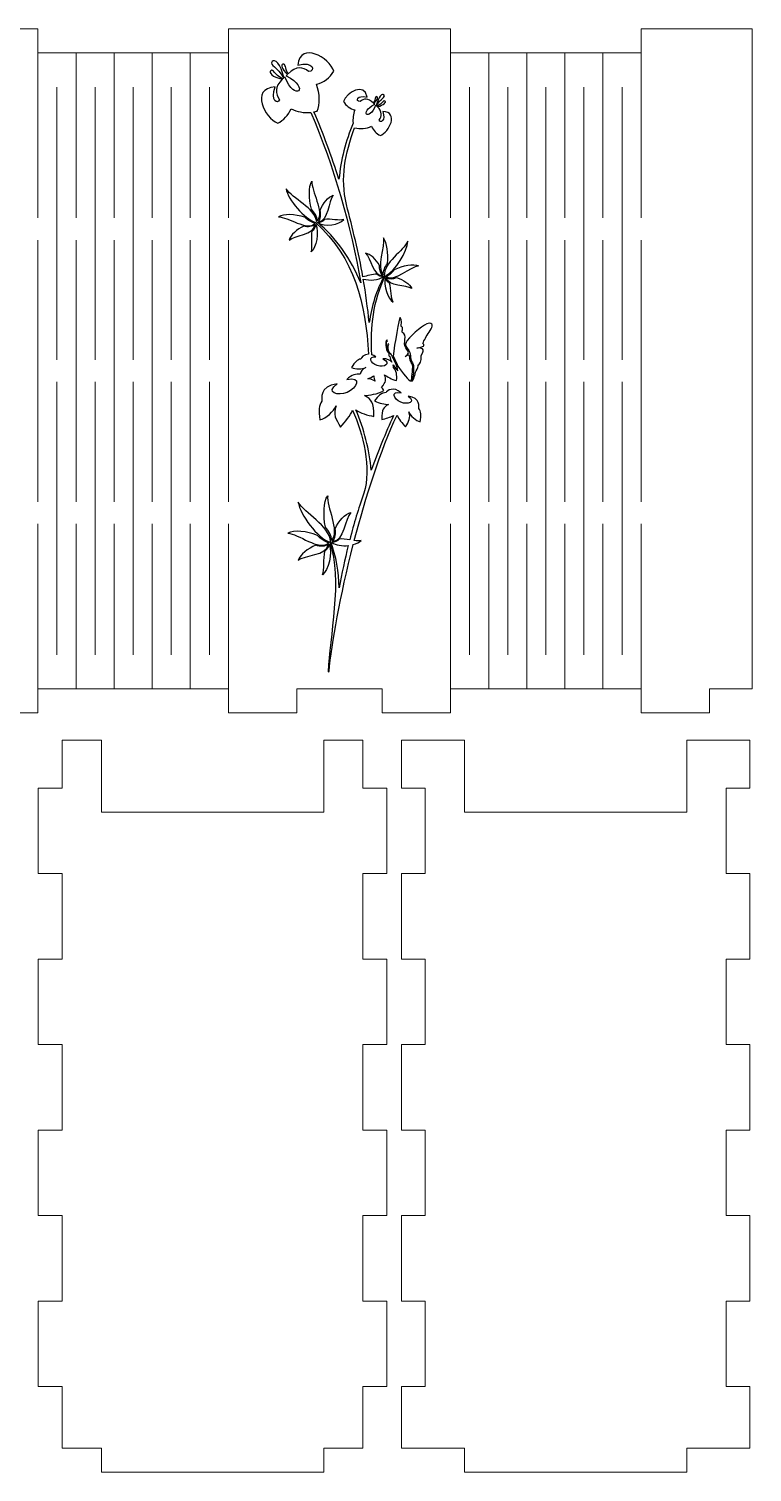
# Model space of a CAD drawing. Header units: centimetres. Extents: x -68 to 56, y -15 to 83.
# Drawn here: x 13.67 to 22.13, y -1.38 to 15.51 of the extents above; entities that cross this region are included whole.
import ezdxf

# ---------------------------------------------------------------- set-up
doc = ezdxf.new("R2010")
doc.units = ezdxf.units.CM
doc.header["$MEASUREMENT"] = 0
doc.layers.add('Layer 1', color=7, linetype='Continuous')

msp = doc.modelspace()

# ---------------------------------------------------------------- linework, layer by layer
at = {"layer": 'Layer 1', "color": 250, "lineweight": 20}
for points, knots in [([(21.63212, 7.50534), (21.63212, 7.50534), (21.63212, 7.78534), (21.63212, 7.78534), (21.63212, 7.78534), (21.63212, 7.78534), (22.13212, 7.78534), (22.13212, 7.78534), (22.13212, 7.78534), (22.13212, 7.78534), (22.13212, 15.50534), (22.13212, 15.50534), (22.13212, 15.50534), (22.13212, 15.50534), (20.83212, 15.50534), (20.83212, 15.50534), (20.83212, 15.50534), (20.83212, 15.50534), (20.83212, 15.22534), (20.83212, 15.22534), (20.83212, 15.22534), (20.08899, 15.22534), (19.34585, 15.22534), (18.60272, 15.22534), (18.60272, 15.22534), (18.60272, 15.22534), (18.60272, 15.50534), (18.60272, 15.50534), (18.60272, 15.50534), (18.60272, 15.50534), (16.00272, 15.50534), (16.00272, 15.50534), (16.00272, 15.50534), (16.00272, 15.50534), (16.00272, 15.22534), (16.00272, 15.22534), (16.00272, 15.22534), (15.25959, 15.22534), (14.51645, 15.22534), (13.77332, 15.22534), (13.77332, 15.22534), (13.77332, 15.22534), (13.77332, 15.50534), (13.77332, 15.50534), (13.77332, 15.50534), (13.77332, 15.50534), (11.17332, 15.50534), (11.17332, 15.50534), (11.17332, 15.50534), (11.17332, 15.50534), (11.17332, 15.22534), (11.17332, 15.22534), (11.17332, 15.22534), (10.43019, 15.22534), (9.68705, 15.22534), (8.94392, 15.22534), (8.94392, 15.22534), (8.94392, 15.22534), (8.94392, 15.50534), (8.94392, 15.50534), (8.94392, 15.50534), (8.94392, 15.50534), (6.34392, 15.50534), (6.34392, 15.50534), (6.34392, 15.50534), (6.34392, 15.50534), (6.34392, 15.22534), (6.34392, 15.22534), (6.34392, 15.22534), (5.60079, 15.22534), (4.85765, 15.22534), (4.11452, 15.22534), (4.11452, 15.22534), (4.11452, 15.22534), (4.11452, 15.50534), (4.11452, 15.50534), (4.11452, 15.50534), (4.11452, 15.50534), (2.81452, 15.50534), (2.81452, 15.50534), (2.81452, 15.50534), (2.81452, 15.50534), (2.81452, 7.78534), (2.81452, 7.78534), (2.81452, 7.78534), (2.81452, 7.78534), (3.31452, 7.78534), (3.31452, 7.78534), (3.31452, 7.78534), (3.31452, 7.78534), (3.31452, 7.50534), (3.31452, 7.50534), (3.31452, 7.50534), (3.31452, 7.50534), (4.11452, 7.50534), (4.11452, 7.50534), (4.11452, 7.50534), (4.11452, 7.50534), (4.11452, 7.78534), (4.11452, 7.78534), (4.11452, 7.78534), (4.85765, 7.78534), (5.60079, 7.78534), (6.34392, 7.78534), (6.34392, 7.78534), (6.34392, 7.78534), (6.34392, 7.50534), (6.34392, 7.50534), (6.34392, 7.50534), (6.34392, 7.50534), (7.14392, 7.50534), (7.14392, 7.50534), (7.14392, 7.50534), (7.14392, 7.50534), (7.14392, 7.78534), (7.14392, 7.78534), (7.14392, 7.78534), (7.14392, 7.78534), (8.14392, 7.78534), (8.14392, 7.78534), (8.14392, 7.78534), (8.14392, 7.78534), (8.14392, 7.50534), (8.14392, 7.50534), (8.14392, 7.50534), (8.14392, 7.50534), (8.94392, 7.50534), (8.94392, 7.50534), (8.94392, 7.50534), (8.94392, 7.50534), (8.94392, 7.78534), (8.94392, 7.78534), (8.94392, 7.78534), (9.68705, 7.78534), (10.43019, 7.78534), (11.17332, 7.78534), (11.17332, 7.78534), (11.17332, 7.78534), (11.17332, 7.50534), (11.17332, 7.50534), (11.17332, 7.50534), (11.17332, 7.50534), (11.97332, 7.50534), (11.97332, 7.50534), (11.97332, 7.50534), (11.97332, 7.50534), (11.97332, 7.78534), (11.97332, 7.78534), (11.97332, 7.78534), (11.97332, 7.78534), (12.97332, 7.78534), (12.97332, 7.78534), (12.97332, 7.78534), (12.97332, 7.78534), (12.97332, 7.50534), (12.97332, 7.50534), (12.97332, 7.50534), (12.97332, 7.50534), (13.77332, 7.50534), (13.77332, 7.50534), (13.77332, 7.50534), (13.77332, 7.50534), (13.77332, 7.78534), (13.77332, 7.78534), (13.77332, 7.78534), (14.51645, 7.78534), (15.25959, 7.78534), (16.00272, 7.78534), (16.00272, 7.78534), (16.00272, 7.78534), (16.00272, 7.50534), (16.00272, 7.50534), (16.00272, 7.50534), (16.00272, 7.50534), (16.80272, 7.50534), (16.80272, 7.50534), (16.80272, 7.50534), (16.80272, 7.50534), (16.80272, 7.78534), (16.80272, 7.78534), (16.80272, 7.78534), (16.80272, 7.78534), (17.80272, 7.78534), (17.80272, 7.78534), (17.80272, 7.78534), (17.80272, 7.78534), (17.80272, 7.50534), (17.80272, 7.50534), (17.80272, 7.50534), (17.80272, 7.50534), (18.60272, 7.50534), (18.60272, 7.50534), (18.60272, 7.50534), (18.60272, 7.50534), (18.60272, 7.78534), (18.60272, 7.78534), (18.60272, 7.78534), (19.34585, 7.78534), (20.08899, 7.78534), (20.83212, 7.78534), (20.83212, 7.78534), (20.83212, 7.78534), (20.83212, 7.50534), (20.83212, 7.50534), (20.83212, 7.50534), (20.83212, 7.50534), (21.63212, 7.50534), (21.63212, 7.50534)], [0, 0, 0, 0, 0.01886792, 0.01886792, 0.01886792, 0.01886792, 0.03773585, 0.03773585, 0.03773585, 0.03773585, 0.05660377, 0.05660377, 0.05660377, 0.05660377, 0.0754717, 0.0754717, 0.0754717, 0.0754717, 0.09433962, 0.09433962, 0.09433962, 0.09433962, 0.11320755, 0.11320755, 0.11320755, 0.11320755, 0.13207547, 0.13207547, 0.13207547, 0.13207547, 0.1509434, 0.1509434, 0.1509434, 0.1509434, 0.16981132, 0.16981132, 0.16981132, 0.16981132, 0.18867925, 0.18867925, 0.18867925, 0.18867925, 0.20754717, 0.20754717, 0.20754717, 0.20754717, 0.22641509, 0.22641509, 0.22641509, 0.22641509, 0.24528302, 0.24528302, 0.24528302, 0.24528302, 0.26415094, 0.26415094, 0.26415094, 0.26415094, 0.28301887, 0.28301887, 0.28301887, 0.28301887, 0.30188679, 0.30188679, 0.30188679, 0.30188679, 0.32075472, 0.32075472, 0.32075472, 0.32075472, 0.33962264, 0.33962264, 0.33962264, 0.33962264, 0.35849057, 0.35849057, 0.35849057, 0.35849057, 0.37735849, 0.37735849, 0.37735849, 0.37735849, 0.39622642, 0.39622642, 0.39622642, 0.39622642, 0.41509434, 0.41509434, 0.41509434, 0.41509434, 0.43396226, 0.43396226, 0.43396226, 0.43396226, 0.45283019, 0.45283019, 0.45283019, 0.45283019, 0.47169811, 0.47169811, 0.47169811, 0.47169811, 0.49056604, 0.49056604, 0.49056604, 0.49056604, 0.50943396, 0.50943396, 0.50943396, 0.50943396, 0.52830189, 0.52830189, 0.52830189, 0.52830189, 0.54716981, 0.54716981, 0.54716981, 0.54716981, 0.56603774, 0.56603774, 0.56603774, 0.56603774, 0.58490566, 0.58490566, 0.58490566, 0.58490566, 0.60377358, 0.60377358, 0.60377358, 0.60377358, 0.62264151, 0.62264151, 0.62264151, 0.62264151, 0.64150943, 0.64150943, 0.64150943, 0.64150943, 0.66037736, 0.66037736, 0.66037736, 0.66037736, 0.67924528, 0.67924528, 0.67924528, 0.67924528, 0.69811321, 0.69811321, 0.69811321, 0.69811321, 0.71698113, 0.71698113, 0.71698113, 0.71698113, 0.73584906, 0.73584906, 0.73584906, 0.73584906, 0.75471698, 0.75471698, 0.75471698, 0.75471698, 0.77358491, 0.77358491, 0.77358491, 0.77358491, 0.79245283, 0.79245283, 0.79245283, 0.79245283, 0.81132075, 0.81132075, 0.81132075, 0.81132075, 0.83018868, 0.83018868, 0.83018868, 0.83018868, 0.8490566, 0.8490566, 0.8490566, 0.8490566, 0.86792453, 0.86792453, 0.86792453, 0.86792453, 0.88679245, 0.88679245, 0.88679245, 0.88679245, 0.90566038, 0.90566038, 0.90566038, 0.90566038, 0.9245283, 0.9245283, 0.9245283, 0.9245283, 0.94339623, 0.94339623, 0.94339623, 0.94339623, 0.96226415, 0.96226415, 0.96226415, 0.96226415, 1, 1, 1, 1]), ([(14.51753, -1.37547), (14.51753, -1.37547), (17.11753, -1.37547), (17.11753, -1.37547), (17.11753, -1.37547), (17.11753, -1.37547), (17.11753, -1.09547), (17.11753, -1.09547), (17.11753, -1.09547), (17.11753, -1.09547), (17.57729, -1.09547), (17.57729, -1.09547), (17.57729, -1.09547), (17.57729, -1.09547), (17.57729, -0.37547), (17.57729, -0.37547), (17.57729, -0.37547), (17.57729, -0.37547), (17.85729, -0.37547), (17.85729, -0.37547), (17.85729, -0.37547), (17.85729, -0.37547), (17.85729, 0.62453), (17.85729, 0.62453), (17.85729, 0.62453), (17.85729, 0.62453), (17.57729, 0.62453), (17.57729, 0.62453), (17.57729, 0.62453), (17.57729, 0.62453), (17.57729, 1.62453), (17.57729, 1.62453), (17.57729, 1.62453), (17.57729, 1.62453), (17.85729, 1.62453), (17.85729, 1.62453), (17.85729, 1.62453), (17.85729, 1.62453), (17.85729, 2.62453), (17.85729, 2.62453), (17.85729, 2.62453), (17.85729, 2.62453), (17.57729, 2.62453), (17.57729, 2.62453), (17.57729, 2.62453), (17.57729, 2.62453), (17.57729, 3.62453), (17.57729, 3.62453), (17.57729, 3.62453), (17.57729, 3.62453), (17.85729, 3.62453), (17.85729, 3.62453), (17.85729, 3.62453), (17.85729, 3.62453), (17.85729, 4.62453), (17.85729, 4.62453), (17.85729, 4.62453), (17.85729, 4.62453), (17.57729, 4.62453), (17.57729, 4.62453), (17.57729, 4.62453), (17.57729, 4.62453), (17.57729, 5.62453), (17.57729, 5.62453), (17.57729, 5.62453), (17.57729, 5.62453), (17.85729, 5.62453), (17.85729, 5.62453), (17.85729, 5.62453), (17.85729, 5.62453), (17.85729, 6.62453), (17.85729, 6.62453), (17.85729, 6.62453), (17.85729, 6.62453), (17.57729, 6.62453), (17.57729, 6.62453), (17.57729, 6.62453), (17.57729, 6.62453), (17.57729, 7.18453), (17.57729, 7.18453), (17.57729, 7.18453), (17.57729, 7.18453), (17.11753, 7.18453), (17.11753, 7.18453), (17.11753, 7.18453), (17.11753, 7.18453), (17.11753, 6.34453), (17.11753, 6.34453), (17.11753, 6.34453), (17.11753, 6.34453), (15.81753, 6.34453), (15.81753, 6.34453), (15.81753, 6.34453), (15.81753, 6.34453), (14.51753, 6.34453), (14.51753, 6.34453), (14.51753, 6.34453), (14.51753, 6.34453), (14.51753, 7.18453), (14.51753, 7.18453), (14.51753, 7.18453), (14.51753, 7.18453), (14.05777, 7.18453), (14.05777, 7.18453), (14.05777, 7.18453), (14.05777, 7.18453), (14.05777, 6.62453), (14.05777, 6.62453), (14.05777, 6.62453), (14.05777, 6.62453), (13.77777, 6.62453), (13.77777, 6.62453), (13.77777, 6.62453), (13.77777, 6.62453), (13.77777, 5.62453), (13.77777, 5.62453), (13.77777, 5.62453), (13.77777, 5.62453), (14.05777, 5.62453), (14.05777, 5.62453), (14.05777, 5.62453), (14.05777, 5.62453), (14.05777, 4.62453), (14.05777, 4.62453), (14.05777, 4.62453), (14.05777, 4.62453), (13.77777, 4.62453), (13.77777, 4.62453), (13.77777, 4.62453), (13.77777, 4.62453), (13.77777, 3.62453), (13.77777, 3.62453), (13.77777, 3.62453), (13.77777, 3.62453), (14.05777, 3.62453), (14.05777, 3.62453), (14.05777, 3.62453), (14.05777, 3.62453), (14.05777, 2.62453), (14.05777, 2.62453), (14.05777, 2.62453), (14.05777, 2.62453), (13.77777, 2.62453), (13.77777, 2.62453), (13.77777, 2.62453), (13.77777, 2.62453), (13.77777, 1.62453), (13.77777, 1.62453), (13.77777, 1.62453), (13.77777, 1.62453), (14.05777, 1.62453), (14.05777, 1.62453), (14.05777, 1.62453), (14.05777, 1.62453), (14.05777, 0.62453), (14.05777, 0.62453), (14.05777, 0.62453), (14.05777, 0.62453), (13.77777, 0.62453), (13.77777, 0.62453), (13.77777, 0.62453), (13.77777, 0.62453), (13.77777, -0.37547), (13.77777, -0.37547), (13.77777, -0.37547), (13.77777, -0.37547), (14.05777, -0.37547), (14.05777, -0.37547), (14.05777, -0.37547), (14.05777, -0.37547), (14.05777, -1.09547), (14.05777, -1.09547), (14.05777, -1.09547), (14.05777, -1.09547), (14.51753, -1.09547), (14.51753, -1.09547), (14.51753, -1.09547), (14.51753, -1.09547), (14.51753, -1.37547), (14.51753, -1.37547)], [0, 0, 0, 0, 0.02173913, 0.02173913, 0.02173913, 0.02173913, 0.04347826, 0.04347826, 0.04347826, 0.04347826, 0.06521739, 0.06521739, 0.06521739, 0.06521739, 0.08695652, 0.08695652, 0.08695652, 0.08695652, 0.10869565, 0.10869565, 0.10869565, 0.10869565, 0.13043478, 0.13043478, 0.13043478, 0.13043478, 0.15217391, 0.15217391, 0.15217391, 0.15217391, 0.17391304, 0.17391304, 0.17391304, 0.17391304, 0.19565217, 0.19565217, 0.19565217, 0.19565217, 0.2173913, 0.2173913, 0.2173913, 0.2173913, 0.23913043, 0.23913043, 0.23913043, 0.23913043, 0.26086957, 0.26086957, 0.26086957, 0.26086957, 0.2826087, 0.2826087, 0.2826087, 0.2826087, 0.30434783, 0.30434783, 0.30434783, 0.30434783, 0.32608696, 0.32608696, 0.32608696, 0.32608696, 0.34782609, 0.34782609, 0.34782609, 0.34782609, 0.36956522, 0.36956522, 0.36956522, 0.36956522, 0.39130435, 0.39130435, 0.39130435, 0.39130435, 0.41304348, 0.41304348, 0.41304348, 0.41304348, 0.43478261, 0.43478261, 0.43478261, 0.43478261, 0.45652174, 0.45652174, 0.45652174, 0.45652174, 0.47826087, 0.47826087, 0.47826087, 0.47826087, 0.5, 0.5, 0.5, 0.5, 0.52173913, 0.52173913, 0.52173913, 0.52173913, 0.54347826, 0.54347826, 0.54347826, 0.54347826, 0.56521739, 0.56521739, 0.56521739, 0.56521739, 0.58695652, 0.58695652, 0.58695652, 0.58695652, 0.60869565, 0.60869565, 0.60869565, 0.60869565, 0.63043478, 0.63043478, 0.63043478, 0.63043478, 0.65217391, 0.65217391, 0.65217391, 0.65217391, 0.67391304, 0.67391304, 0.67391304, 0.67391304, 0.69565217, 0.69565217, 0.69565217, 0.69565217, 0.7173913, 0.7173913, 0.7173913, 0.7173913, 0.73913043, 0.73913043, 0.73913043, 0.73913043, 0.76086957, 0.76086957, 0.76086957, 0.76086957, 0.7826087, 0.7826087, 0.7826087, 0.7826087, 0.80434783, 0.80434783, 0.80434783, 0.80434783, 0.82608696, 0.82608696, 0.82608696, 0.82608696, 0.84782609, 0.84782609, 0.84782609, 0.84782609, 0.86956522, 0.86956522, 0.86956522, 0.86956522, 0.89130435, 0.89130435, 0.89130435, 0.89130435, 0.91304348, 0.91304348, 0.91304348, 0.91304348, 0.93478261, 0.93478261, 0.93478261, 0.93478261, 0.95652174, 0.95652174, 0.95652174, 0.95652174, 1, 1, 1, 1]), ([(21.36684, -1.37547), (21.36684, -1.37547), (21.36684, -1.09547), (21.36684, -1.09547), (21.36684, -1.09547), (21.36684, -1.09547), (22.1066, -1.09547), (22.1066, -1.09547), (22.1066, -1.09547), (22.1066, -1.09547), (22.1066, -0.37547), (22.1066, -0.37547), (22.1066, -0.37547), (22.1066, -0.37547), (21.8266, -0.37547), (21.8266, -0.37547), (21.8266, -0.37547), (21.8266, -0.37547), (21.8266, 0.62453), (21.8266, 0.62453), (21.8266, 0.62453), (21.8266, 0.62453), (22.1066, 0.62453), (22.1066, 0.62453), (22.1066, 0.62453), (22.1066, 0.62453), (22.1066, 1.62453), (22.1066, 1.62453), (22.1066, 1.62453), (22.1066, 1.62453), (21.8266, 1.62453), (21.8266, 1.62453), (21.8266, 1.62453), (21.8266, 1.62453), (21.8266, 2.62453), (21.8266, 2.62453), (21.8266, 2.62453), (21.8266, 2.62453), (22.1066, 2.62453), (22.1066, 2.62453), (22.1066, 2.62453), (22.1066, 2.62453), (22.1066, 3.62453), (22.1066, 3.62453), (22.1066, 3.62453), (22.1066, 3.62453), (21.8266, 3.62453), (21.8266, 3.62453), (21.8266, 3.62453), (21.8266, 3.62453), (21.8266, 4.62453), (21.8266, 4.62453), (21.8266, 4.62453), (21.8266, 4.62453), (22.1066, 4.62453), (22.1066, 4.62453), (22.1066, 4.62453), (22.1066, 4.62453), (22.1066, 5.62453), (22.1066, 5.62453), (22.1066, 5.62453), (22.1066, 5.62453), (21.8266, 5.62453), (21.8266, 5.62453), (21.8266, 5.62453), (21.8266, 5.62453), (21.8266, 6.62453), (21.8266, 6.62453), (21.8266, 6.62453), (21.8266, 6.62453), (22.1066, 6.62453), (22.1066, 6.62453), (22.1066, 6.62453), (22.1066, 6.62453), (22.1066, 7.18453), (22.1066, 7.18453), (22.1066, 7.18453), (22.1066, 7.18453), (21.36684, 7.18453), (21.36684, 7.18453), (21.36684, 7.18453), (21.36684, 7.18453), (21.36684, 6.34453), (21.36684, 6.34453), (21.36684, 6.34453), (21.36684, 6.34453), (18.76684, 6.34453), (18.76684, 6.34453), (18.76684, 6.34453), (18.76684, 6.34453), (18.76684, 7.18453), (18.76684, 7.18453), (18.76684, 7.18453), (18.76684, 7.18453), (18.02708, 7.18453), (18.02708, 7.18453), (18.02708, 7.18453), (18.02708, 7.18453), (18.02708, 6.62453), (18.02708, 6.62453), (18.02708, 6.62453), (18.02708, 6.62453), (18.30708, 6.62453), (18.30708, 6.62453), (18.30708, 6.62453), (18.30708, 6.62453), (18.30708, 5.62453), (18.30708, 5.62453), (18.30708, 5.62453), (18.30708, 5.62453), (18.02708, 5.62453), (18.02708, 5.62453), (18.02708, 5.62453), (18.02708, 5.62453), (18.02708, 4.62453), (18.02708, 4.62453), (18.02708, 4.62453), (18.02708, 4.62453), (18.30708, 4.62453), (18.30708, 4.62453), (18.30708, 4.62453), (18.30708, 4.62453), (18.30708, 3.62453), (18.30708, 3.62453), (18.30708, 3.62453), (18.30708, 3.62453), (18.02708, 3.62453), (18.02708, 3.62453), (18.02708, 3.62453), (18.02708, 3.62453), (18.02708, 2.62453), (18.02708, 2.62453), (18.02708, 2.62453), (18.02708, 2.62453), (18.30708, 2.62453), (18.30708, 2.62453), (18.30708, 2.62453), (18.30708, 2.62453), (18.30708, 1.62453), (18.30708, 1.62453), (18.30708, 1.62453), (18.30708, 1.62453), (18.02708, 1.62453), (18.02708, 1.62453), (18.02708, 1.62453), (18.02708, 1.62453), (18.02708, 0.62453), (18.02708, 0.62453), (18.02708, 0.62453), (18.02708, 0.62453), (18.30708, 0.62453), (18.30708, 0.62453), (18.30708, 0.62453), (18.30708, 0.62453), (18.30708, -0.37547), (18.30708, -0.37547), (18.30708, -0.37547), (18.30708, -0.37547), (18.02708, -0.37547), (18.02708, -0.37547), (18.02708, -0.37547), (18.02708, -0.37547), (18.02708, -1.09547), (18.02708, -1.09547), (18.02708, -1.09547), (18.02708, -1.09547), (18.76684, -1.09547), (18.76684, -1.09547), (18.76684, -1.09547), (18.76684, -1.09547), (18.76684, -1.37547), (18.76684, -1.37547), (18.76684, -1.37547), (18.76684, -1.37547), (21.36684, -1.37547), (21.36684, -1.37547)], [0, 0, 0, 0, 0.02222222, 0.02222222, 0.02222222, 0.02222222, 0.04444444, 0.04444444, 0.04444444, 0.04444444, 0.06666667, 0.06666667, 0.06666667, 0.06666667, 0.08888889, 0.08888889, 0.08888889, 0.08888889, 0.11111111, 0.11111111, 0.11111111, 0.11111111, 0.13333333, 0.13333333, 0.13333333, 0.13333333, 0.15555556, 0.15555556, 0.15555556, 0.15555556, 0.17777778, 0.17777778, 0.17777778, 0.17777778, 0.2, 0.2, 0.2, 0.2, 0.22222222, 0.22222222, 0.22222222, 0.22222222, 0.24444444, 0.24444444, 0.24444444, 0.24444444, 0.26666667, 0.26666667, 0.26666667, 0.26666667, 0.28888889, 0.28888889, 0.28888889, 0.28888889, 0.31111111, 0.31111111, 0.31111111, 0.31111111, 0.33333333, 0.33333333, 0.33333333, 0.33333333, 0.35555556, 0.35555556, 0.35555556, 0.35555556, 0.37777778, 0.37777778, 0.37777778, 0.37777778, 0.4, 0.4, 0.4, 0.4, 0.42222222, 0.42222222, 0.42222222, 0.42222222, 0.44444444, 0.44444444, 0.44444444, 0.44444444, 0.46666667, 0.46666667, 0.46666667, 0.46666667, 0.48888889, 0.48888889, 0.48888889, 0.48888889, 0.51111111, 0.51111111, 0.51111111, 0.51111111, 0.53333333, 0.53333333, 0.53333333, 0.53333333, 0.55555556, 0.55555556, 0.55555556, 0.55555556, 0.57777778, 0.57777778, 0.57777778, 0.57777778, 0.6, 0.6, 0.6, 0.6, 0.62222222, 0.62222222, 0.62222222, 0.62222222, 0.64444444, 0.64444444, 0.64444444, 0.64444444, 0.66666667, 0.66666667, 0.66666667, 0.66666667, 0.68888889, 0.68888889, 0.68888889, 0.68888889, 0.71111111, 0.71111111, 0.71111111, 0.71111111, 0.73333333, 0.73333333, 0.73333333, 0.73333333, 0.75555556, 0.75555556, 0.75555556, 0.75555556, 0.77777778, 0.77777778, 0.77777778, 0.77777778, 0.8, 0.8, 0.8, 0.8, 0.82222222, 0.82222222, 0.82222222, 0.82222222, 0.84444444, 0.84444444, 0.84444444, 0.84444444, 0.86666667, 0.86666667, 0.86666667, 0.86666667, 0.88888889, 0.88888889, 0.88888889, 0.88888889, 0.91111111, 0.91111111, 0.91111111, 0.91111111, 0.93333333, 0.93333333, 0.93333333, 0.93333333, 0.95555556, 0.95555556, 0.95555556, 0.95555556, 1, 1, 1, 1])]:
    msp.add_open_spline(points, degree=3, knots=knots, dxfattribs=at)
at = {"layer": 'Layer 1', "color": 155}
for points, knots in [([(17.31397, 10.84865), (17.25966, 10.9386), (17.22424, 10.99651), (17.26173, 11.09462), (17.26173, 11.09462), (17.23495, 11.03311), (17.14529, 10.94863), (17.07417, 10.93136), (17.07417, 10.93136), (17.05383, 11.03834), (17.06372, 11.10716), (17.09773, 11.14957), (17.09773, 11.14957), (17.09536, 11.17176), (17.06327, 11.3287), (17.27397, 11.35299), (17.27397, 11.35299), (17.13436, 11.25082), (17.28657, 11.20886), (17.39135, 11.2527), (17.39135, 11.2527), (17.51224, 11.30336), (17.56686, 11.44526), (17.38896, 11.40495), (17.38896, 11.40495), (17.44498, 11.46041), (17.4994, 11.47194), (17.54275, 11.46572), (17.54275, 11.46572), (17.5532, 11.49885), (17.5705, 11.52421), (17.60926, 11.54497), (17.60926, 11.54497), (17.56904, 11.52573), (17.48724, 11.52232), (17.444, 11.5446), (17.444, 11.5446), (17.48035, 11.60719), (17.51526, 11.63745), (17.5508, 11.64395), (17.5508, 11.64395), (17.55685, 11.65264), (17.58517, 11.70241), (17.64325, 11.70124), (17.64325, 11.70124), (17.60789, 12.29301), (17.485, 12.82225), (17.02032, 13.24109), (17.02032, 13.24109), (16.89109, 13.28258), (16.70195, 13.50637), (16.67728, 13.63412), (16.67728, 13.63412), (16.74757, 13.52471), (17.01986, 13.4103), (17.03647, 13.24735), (17.03647, 13.24735), (17.27237, 13.05837), (17.43765, 12.80956), (17.55092, 12.53636), (17.55092, 12.53636), (17.442, 13.19612), (17.23669, 13.89628), (16.96626, 14.52828), (16.96626, 14.52828), (16.88762, 14.52041), (16.80528, 14.5364), (16.73587, 14.56828), (16.73587, 14.56828), (16.70532, 14.49888), (16.64967, 14.43413), (16.57961, 14.40165), (16.57961, 14.40165), (16.42617, 14.46239), (16.25289, 14.80436), (16.54903, 14.82834), (16.54903, 14.82834), (16.48918, 14.6652), (16.58159, 14.61571), (16.59955, 14.67567), (16.59955, 14.67567), (16.55026, 14.74677), (16.54393, 14.83047), (16.63095, 14.91529), (16.63095, 14.91529), (16.51697, 14.94343), (16.46966, 14.99344), (16.49714, 15.01484), (16.49714, 15.01484), (16.53077, 15.04103), (16.54079, 14.97247), (16.63594, 14.92006), (16.63594, 14.92006), (16.63993, 14.92381), (16.6441, 14.92755), (16.64846, 14.93129), (16.64846, 14.93129), (16.57681, 15.06623), (16.47992, 15.07775), (16.51495, 15.12392), (16.51495, 15.12392), (16.54365, 15.16175), (16.61387, 15.09504), (16.65239, 14.93463), (16.65239, 14.93463), (16.65604, 14.93768), (16.65981, 14.94075), (16.66373, 14.9438), (16.66373, 14.9438), (16.77662, 14.64203), (16.97292, 14.81011), (16.67884, 14.95772), (16.67884, 14.95772), (16.68342, 14.96273), (16.68796, 14.96749), (16.69246, 14.97204), (16.69246, 14.97204), (16.62565, 15.03562), (16.61253, 15.08798), (16.64114, 15.09323), (16.64114, 15.09323), (16.67549, 15.09953), (16.66091, 15.05056), (16.70041, 14.97988), (16.70041, 14.97988), (16.79766, 15.07346), (16.87637, 15.06109), (16.94018, 15.00596), (16.94018, 15.00596), (17.02868, 15.00729), (16.99634, 15.13305), (16.81345, 15.0799), (16.81345, 15.0799), (16.84987, 15.36726), (17.18529, 15.16652), (17.23533, 15.00926), (17.23533, 15.00926), (17.19386, 14.93387), (17.11363, 14.87904), (17.0338, 14.85699), (17.0338, 14.85699), (17.07245, 14.74937), (17.07905, 14.62111), (17.04292, 14.54435), (17.04292, 14.54435), (17.03004, 14.54008), (17.01689, 14.53662), (17.00354, 14.5339), (17.00354, 14.5339), (17.11279, 14.27786), (17.21084, 14.01448), (17.29632, 13.74627), (17.29632, 13.74627), (17.31778, 13.96996), (17.37603, 14.19477), (17.46153, 14.40295), (17.46153, 14.40295), (17.45599, 14.44983), (17.46346, 14.50665), (17.48143, 14.55669), (17.48143, 14.55669), (17.42883, 14.57121), (17.37597, 14.60733), (17.34865, 14.65701), (17.34865, 14.65701), (17.38162, 14.76063), (17.60003, 14.88796), (17.62565, 14.70479), (17.62565, 14.70479), (17.50514, 14.73981), (17.4848, 14.65571), (17.54311, 14.65484), (17.54311, 14.65484), (17.58515, 14.69116), (17.63702, 14.69931), (17.70109, 14.63765), (17.70109, 14.63765), (17.72712, 14.68422), (17.71751, 14.71648), (17.74014, 14.71234), (17.74014, 14.71234), (17.75899, 14.70888), (17.75035, 14.67438), (17.70633, 14.63249), (17.70633, 14.63249), (17.70929, 14.62949), (17.71228, 14.62635), (17.7153, 14.62305), (17.7153, 14.62305), (17.52155, 14.52579), (17.65088, 14.41506), (17.72526, 14.61388), (17.72526, 14.61388), (17.72784, 14.61187), (17.73033, 14.60985), (17.73273, 14.60784), (17.73273, 14.60784), (17.7581, 14.71353), (17.80438, 14.75748), (17.82328, 14.73255), (17.82328, 14.73255), (17.84636, 14.70213), (17.78252, 14.69455), (17.73532, 14.60564), (17.73532, 14.60564), (17.73819, 14.60317), (17.74094, 14.60071), (17.74357, 14.59824), (17.74357, 14.59824), (17.80626, 14.63277), (17.81286, 14.67794), (17.83502, 14.66069), (17.83502, 14.66069), (17.85312, 14.64659), (17.82195, 14.61364), (17.74686, 14.5951), (17.74686, 14.5951), (17.80419, 14.53921), (17.80002, 14.48406), (17.76754, 14.43722), (17.76754, 14.43722), (17.77938, 14.39772), (17.84755, 14.43032), (17.80811, 14.53781), (17.80811, 14.53781), (18.00432, 14.53357), (17.88178, 14.2967), (17.78068, 14.25667), (17.78068, 14.25667), (17.73453, 14.27808), (17.69785, 14.32074), (17.67773, 14.36646), (17.67773, 14.36646), (17.61801, 14.33903), (17.54377, 14.32947), (17.47938, 14.34943), (17.47938, 14.34943), (17.37062, 14.03921), (17.30667, 13.76528), (17.38512, 13.44976), (17.38512, 13.44976), (17.4548, 13.16948), (17.52739, 12.8895), (17.57647, 12.60594), (17.57647, 12.60594), (17.62495, 12.61367), (17.6887, 12.6371), (17.74095, 12.6368), (17.74095, 12.6368), (17.75611, 12.61814), (17.79468, 12.60512), (17.81285, 12.61013), (17.81285, 12.61013), (17.7624, 12.56497), (17.65201, 12.55669), (17.58109, 12.57916), (17.58109, 12.57916), (17.60965, 12.41086), (17.6329, 12.24173), (17.65051, 12.07192), (17.65051, 12.07192), (17.67676, 12.26158), (17.73258, 12.44577), (17.82649, 12.61678), (17.82649, 12.61678), (17.81749, 12.76919), (18.05303, 12.91246), (18.10327, 13.02257), (18.10327, 13.02257), (18.09751, 12.9024), (17.95395, 12.67277), (17.84107, 12.61751), (17.84107, 12.61751), (17.69255, 12.31809), (17.6642, 12.02092), (17.68014, 11.69424), (17.68014, 11.69424), (17.69468, 11.68921), (17.71056, 11.68123), (17.72786, 11.66941), (17.72786, 11.66941), (17.6361, 11.67697), (17.65865, 11.59574), (17.74317, 11.56795), (17.74317, 11.56795), (17.82594, 11.54078), (17.91513, 11.58828), (17.80823, 11.64547), (17.80823, 11.64547), (17.86325, 11.64912), (17.89619, 11.6291), (17.91482, 11.60555), (17.91482, 11.60555), (17.90448, 11.62709), (17.89627, 11.65022), (17.89234, 11.67357), (17.89234, 11.67357), (17.87631, 11.6763), (17.87647, 11.69466), (17.88372, 11.70373), (17.88372, 11.70373), (17.84777, 11.73653), (17.83372, 11.81958), (17.84955, 11.8599), (17.84955, 11.8599), (17.85301, 11.86875), (17.86695, 11.86299), (17.86504, 11.85478), (17.86504, 11.85478), (17.86353, 11.84827), (17.85648, 11.84401), (17.8551, 11.85251), (17.8551, 11.85251), (17.84399, 11.80521), (17.85428, 11.73318), (17.88837, 11.70763), (17.88837, 11.70763), (17.88882, 11.70786), (17.88928, 11.70805), (17.88975, 11.70821), (17.88975, 11.70821), (17.86735, 11.73385), (17.85862, 11.78803), (17.86805, 11.81586), (17.86805, 11.81586), (17.87086, 11.82415), (17.882, 11.82022), (17.88031, 11.8124), (17.88031, 11.8124), (17.8793, 11.80772), (17.87418, 11.80468), (17.87318, 11.81077), (17.87318, 11.81077), (17.86544, 11.77785), (17.87413, 11.73577), (17.89495, 11.7086), (17.89495, 11.7086), (17.90026, 11.70765), (17.90632, 11.70259), (17.91224, 11.6909), (17.91224, 11.6909), (17.93932, 11.63696), (17.97283, 11.57564), (17.98672, 11.50423), (17.98672, 11.50423), (17.97115, 11.51906), (17.95003, 11.54427), (17.93149, 11.57487), (17.93149, 11.57487), (17.93617, 11.56101), (17.93682, 11.54903), (17.93512, 11.5434), (17.93512, 11.5434), (17.97011, 11.50729), (17.97798, 11.45816), (17.96945, 11.39158), (17.96945, 11.39158), (17.91421, 11.40097), (17.85877, 11.43988), (17.8304, 11.4603), (17.8304, 11.4603), (17.84847, 11.40376), (17.85111, 11.37993), (17.79612, 11.31181), (17.79612, 11.31181), (17.80497, 11.30047), (17.81373, 11.28823), (17.82245, 11.27512), (17.82245, 11.27512), (17.75038, 11.23136), (17.649, 11.22098), (17.59662, 11.21625), (17.59662, 11.21625), (17.68028, 11.16524), (17.70403, 11.14075), (17.70471, 10.97225), (17.70471, 10.97225), (17.63169, 10.98623), (17.5468, 11.01068), (17.4951, 11.04793), (17.4951, 11.04793), (17.58969, 10.82563), (17.65325, 10.58316), (17.67388, 10.34262), (17.67388, 10.34262), (17.75306, 10.56105), (17.8404, 10.77541), (17.93507, 10.98434), (17.93507, 10.98434), (17.89795, 10.96215), (17.8444, 10.94718), (17.79766, 10.93823), (17.79766, 10.93823), (17.79814, 11.05829), (17.81507, 11.07575), (17.87467, 11.11209), (17.87467, 11.11209), (17.83735, 11.11546), (17.76512, 11.12286), (17.71376, 11.15404), (17.71376, 11.15404), (17.75359, 11.21397), (17.79447, 11.24824), (17.84818, 11.25294), (17.84818, 11.25294), (17.85683, 11.27228), (17.93715, 11.3312), (18.02264, 11.24655), (18.02264, 11.24655), (17.89588, 11.27527), (17.9348, 11.17416), (18.02094, 11.13806), (18.02094, 11.13806), (18.0956, 11.10682), (18.20405, 11.13672), (18.10458, 11.20953), (18.10458, 11.20953), (18.25471, 11.19222), (18.23185, 11.08039), (18.23016, 11.06458), (18.23016, 11.06458), (18.2544, 11.03436), (18.26144, 10.98533), (18.24694, 10.90909), (18.24694, 10.90909), (18.19626, 10.9214), (18.13238, 10.9816), (18.1133, 11.02542), (18.1133, 11.02542), (18.14001, 10.95552), (18.11477, 10.91425), (18.07607, 10.85016), (18.07607, 10.85016), (18.03629, 10.89183), (17.99532, 10.94481), (17.97606, 10.98734), (17.97606, 10.98734), (17.78154, 10.56908), (17.61015, 10.03553), (17.47611, 9.52064), (17.47611, 9.52064), (17.50712, 9.51663), (17.53465, 9.5152), (17.5546, 9.52142), (17.5546, 9.52142), (17.53583, 9.50019), (17.50281, 9.48373), (17.46386, 9.47323), (17.46386, 9.47323), (17.31106, 8.87749), (17.20906, 8.31252), (17.18005, 7.98771), (17.18005, 7.98771), (17.17953, 7.98208), (17.17098, 7.98258), (17.17111, 7.98822), (17.17111, 7.98822), (17.18212, 8.38009), (17.34372, 9.06779), (17.18831, 9.50162), (17.18831, 9.50162), (17.04516, 9.54926), (16.83952, 9.82106), (16.81977, 9.96927), (16.81977, 9.96927), (16.89114, 9.84247), (17.18501, 9.69501), (17.19698, 9.51242), (17.19698, 9.51242), (17.26566, 9.33583), (17.29646, 9.1527), (17.29808, 8.96853), (17.29808, 8.96853), (17.32885, 9.13396), (17.36473, 9.29878), (17.40543, 9.46246), (17.40543, 9.46246), (17.335, 9.45493), (17.25904, 9.4652), (17.21455, 9.49872), (17.21455, 9.49872), (17.23711, 9.49451), (17.28256, 9.51427), (17.29904, 9.53847), (17.29904, 9.53847), (17.33686, 9.54189), (17.38049, 9.53549), (17.42221, 9.52883), (17.42221, 9.52883), (17.47337, 9.7279), (17.5223, 9.88382), (17.58563, 10.07337), (17.58563, 10.07337), (17.68285, 10.36432), (17.57626, 10.76827), (17.45634, 11.04579), (17.45634, 11.04579), (17.43026, 10.98535), (17.37125, 10.90864), (17.31397, 10.84865)], [0, 0, 0, 0, 0.00793651, 0.00793651, 0.00793651, 0.00793651, 0.01587302, 0.01587302, 0.01587302, 0.01587302, 0.02380952, 0.02380952, 0.02380952, 0.02380952, 0.03174603, 0.03174603, 0.03174603, 0.03174603, 0.03968254, 0.03968254, 0.03968254, 0.03968254, 0.04761905, 0.04761905, 0.04761905, 0.04761905, 0.05555556, 0.05555556, 0.05555556, 0.05555556, 0.06349206, 0.06349206, 0.06349206, 0.06349206, 0.07142857, 0.07142857, 0.07142857, 0.07142857, 0.07936508, 0.07936508, 0.07936508, 0.07936508, 0.08730159, 0.08730159, 0.08730159, 0.08730159, 0.0952381, 0.0952381, 0.0952381, 0.0952381, 0.1031746, 0.1031746, 0.1031746, 0.1031746, 0.11111111, 0.11111111, 0.11111111, 0.11111111, 0.11904762, 0.11904762, 0.11904762, 0.11904762, 0.12698413, 0.12698413, 0.12698413, 0.12698413, 0.13492063, 0.13492063, 0.13492063, 0.13492063, 0.14285714, 0.14285714, 0.14285714, 0.14285714, 0.15079365, 0.15079365, 0.15079365, 0.15079365, 0.15873016, 0.15873016, 0.15873016, 0.15873016, 0.16666667, 0.16666667, 0.16666667, 0.16666667, 0.17460317, 0.17460317, 0.17460317, 0.17460317, 0.18253968, 0.18253968, 0.18253968, 0.18253968, 0.19047619, 0.19047619, 0.19047619, 0.19047619, 0.1984127, 0.1984127, 0.1984127, 0.1984127, 0.20634921, 0.20634921, 0.20634921, 0.20634921, 0.21428571, 0.21428571, 0.21428571, 0.21428571, 0.22222222, 0.22222222, 0.22222222, 0.22222222, 0.23015873, 0.23015873, 0.23015873, 0.23015873, 0.23809524, 0.23809524, 0.23809524, 0.23809524, 0.24603175, 0.24603175, 0.24603175, 0.24603175, 0.25396825, 0.25396825, 0.25396825, 0.25396825, 0.26190476, 0.26190476, 0.26190476, 0.26190476, 0.26984127, 0.26984127, 0.26984127, 0.26984127, 0.27777778, 0.27777778, 0.27777778, 0.27777778, 0.28571429, 0.28571429, 0.28571429, 0.28571429, 0.29365079, 0.29365079, 0.29365079, 0.29365079, 0.3015873, 0.3015873, 0.3015873, 0.3015873, 0.30952381, 0.30952381, 0.30952381, 0.30952381, 0.31746032, 0.31746032, 0.31746032, 0.31746032, 0.32539683, 0.32539683, 0.32539683, 0.32539683, 0.33333333, 0.33333333, 0.33333333, 0.33333333, 0.34126984, 0.34126984, 0.34126984, 0.34126984, 0.34920635, 0.34920635, 0.34920635, 0.34920635, 0.35714286, 0.35714286, 0.35714286, 0.35714286, 0.36507937, 0.36507937, 0.36507937, 0.36507937, 0.37301587, 0.37301587, 0.37301587, 0.37301587, 0.38095238, 0.38095238, 0.38095238, 0.38095238, 0.38888889, 0.38888889, 0.38888889, 0.38888889, 0.3968254, 0.3968254, 0.3968254, 0.3968254, 0.4047619, 0.4047619, 0.4047619, 0.4047619, 0.41269841, 0.41269841, 0.41269841, 0.41269841, 0.42063492, 0.42063492, 0.42063492, 0.42063492, 0.42857143, 0.42857143, 0.42857143, 0.42857143, 0.43650794, 0.43650794, 0.43650794, 0.43650794, 0.44444444, 0.44444444, 0.44444444, 0.44444444, 0.45238095, 0.45238095, 0.45238095, 0.45238095, 0.46031746, 0.46031746, 0.46031746, 0.46031746, 0.46825397, 0.46825397, 0.46825397, 0.46825397, 0.47619048, 0.47619048, 0.47619048, 0.47619048, 0.48412698, 0.48412698, 0.48412698, 0.48412698, 0.49206349, 0.49206349, 0.49206349, 0.49206349, 0.5, 0.5, 0.5, 0.5, 0.50793651, 0.50793651, 0.50793651, 0.50793651, 0.51587302, 0.51587302, 0.51587302, 0.51587302, 0.52380952, 0.52380952, 0.52380952, 0.52380952, 0.53174603, 0.53174603, 0.53174603, 0.53174603, 0.53968254, 0.53968254, 0.53968254, 0.53968254, 0.54761905, 0.54761905, 0.54761905, 0.54761905, 0.55555556, 0.55555556, 0.55555556, 0.55555556, 0.56349206, 0.56349206, 0.56349206, 0.56349206, 0.57142857, 0.57142857, 0.57142857, 0.57142857, 0.57936508, 0.57936508, 0.57936508, 0.57936508, 0.58730159, 0.58730159, 0.58730159, 0.58730159, 0.5952381, 0.5952381, 0.5952381, 0.5952381, 0.6031746, 0.6031746, 0.6031746, 0.6031746, 0.61111111, 0.61111111, 0.61111111, 0.61111111, 0.61904762, 0.61904762, 0.61904762, 0.61904762, 0.62698413, 0.62698413, 0.62698413, 0.62698413, 0.63492063, 0.63492063, 0.63492063, 0.63492063, 0.64285714, 0.64285714, 0.64285714, 0.64285714, 0.65079365, 0.65079365, 0.65079365, 0.65079365, 0.65873016, 0.65873016, 0.65873016, 0.65873016, 0.66666667, 0.66666667, 0.66666667, 0.66666667, 0.67460317, 0.67460317, 0.67460317, 0.67460317, 0.68253968, 0.68253968, 0.68253968, 0.68253968, 0.69047619, 0.69047619, 0.69047619, 0.69047619, 0.6984127, 0.6984127, 0.6984127, 0.6984127, 0.70634921, 0.70634921, 0.70634921, 0.70634921, 0.71428571, 0.71428571, 0.71428571, 0.71428571, 0.72222222, 0.72222222, 0.72222222, 0.72222222, 0.73015873, 0.73015873, 0.73015873, 0.73015873, 0.73809524, 0.73809524, 0.73809524, 0.73809524, 0.74603175, 0.74603175, 0.74603175, 0.74603175, 0.75396825, 0.75396825, 0.75396825, 0.75396825, 0.76190476, 0.76190476, 0.76190476, 0.76190476, 0.76984127, 0.76984127, 0.76984127, 0.76984127, 0.77777778, 0.77777778, 0.77777778, 0.77777778, 0.78571429, 0.78571429, 0.78571429, 0.78571429, 0.79365079, 0.79365079, 0.79365079, 0.79365079, 0.8015873, 0.8015873, 0.8015873, 0.8015873, 0.80952381, 0.80952381, 0.80952381, 0.80952381, 0.81746032, 0.81746032, 0.81746032, 0.81746032, 0.82539683, 0.82539683, 0.82539683, 0.82539683, 0.83333333, 0.83333333, 0.83333333, 0.83333333, 0.84126984, 0.84126984, 0.84126984, 0.84126984, 0.84920635, 0.84920635, 0.84920635, 0.84920635, 0.85714286, 0.85714286, 0.85714286, 0.85714286, 0.86507937, 0.86507937, 0.86507937, 0.86507937, 0.87301587, 0.87301587, 0.87301587, 0.87301587, 0.88095238, 0.88095238, 0.88095238, 0.88095238, 0.88888889, 0.88888889, 0.88888889, 0.88888889, 0.8968254, 0.8968254, 0.8968254, 0.8968254, 0.9047619, 0.9047619, 0.9047619, 0.9047619, 0.91269841, 0.91269841, 0.91269841, 0.91269841, 0.92063492, 0.92063492, 0.92063492, 0.92063492, 0.92857143, 0.92857143, 0.92857143, 0.92857143, 0.93650794, 0.93650794, 0.93650794, 0.93650794, 0.94444444, 0.94444444, 0.94444444, 0.94444444, 0.95238095, 0.95238095, 0.95238095, 0.95238095, 0.96031746, 0.96031746, 0.96031746, 0.96031746, 0.96825397, 0.96825397, 0.96825397, 0.96825397, 0.97619048, 0.97619048, 0.97619048, 0.97619048, 0.98412698, 0.98412698, 0.98412698, 0.98412698, 1, 1, 1, 1]), ([(17.04624, 13.26164), (17.12415, 13.36846), (16.97184, 13.61261), (16.97865, 13.72295), (16.97865, 13.72295), (16.9405, 13.6585), (16.9424, 13.51768), (16.9739, 13.39741), (16.9739, 13.39741), (17.01141, 13.35661), (17.04099, 13.3095), (17.04624, 13.26164)], [0, 0, 0, 0, 0.25, 0.25, 0.25, 0.25, 0.5, 0.5, 0.5, 0.5, 1, 1, 1, 1]), ([(17.05552, 13.24544), (17.17725, 13.25757), (17.16951, 13.49329), (17.22981, 13.55883), (17.22981, 13.55883), (17.16973, 13.54122), (17.10834, 13.46502), (17.07633, 13.37907), (17.07633, 13.37907), (17.08598, 13.34377), (17.0833, 13.27891), (17.05552, 13.24544)], [0, 0, 0, 0, 0.25, 0.25, 0.25, 0.25, 0.5, 0.5, 0.5, 0.5, 1, 1, 1, 1]), ([(17.01927, 13.22998), (16.9219, 13.13534), (16.69377, 13.31088), (16.58883, 13.30596), (16.58883, 13.30596), (16.64988, 13.34571), (16.78407, 13.33838), (16.89535, 13.30119), (16.89535, 13.30119), (16.93944, 13.26477), (16.98129, 13.23893), (17.01927, 13.22998)], [0, 0, 0, 0, 0.25, 0.25, 0.25, 0.25, 0.5, 0.5, 0.5, 0.5, 1, 1, 1, 1]), ([(17.01652, 13.21929), (17.00248, 13.08857), (16.77496, 13.09587), (16.71273, 13.03249), (16.71273, 13.03249), (16.72985, 13.09452), (16.80492, 13.16226), (16.88569, 13.19835), (16.88569, 13.19835), (16.92743, 13.18486), (16.98894, 13.18899), (17.01652, 13.21929)], [0, 0, 0, 0, 0.25, 0.25, 0.25, 0.25, 0.5, 0.5, 0.5, 0.5, 1, 1, 1, 1]), ([(17.02437, 13.21705), (17.023, 13.19359), (17.00895, 13.16181), (16.98379, 13.14337), (16.98379, 13.14337), (16.96882, 13.06313), (16.99159, 12.94747), (16.97165, 12.89645), (16.97165, 12.89645), (17.03175, 12.94481), (17.06724, 13.12956), (17.02437, 13.21705)], [0, 0, 0, 0, 0.25, 0.25, 0.25, 0.25, 0.5, 0.5, 0.5, 0.5, 1, 1, 1, 1]), ([(17.05135, 13.23763), (17.07155, 13.23507), (17.11082, 13.25492), (17.12415, 13.27722), (17.12415, 13.27722), (17.19919, 13.28844), (17.30298, 13.25705), (17.35145, 13.27533), (17.35145, 13.27533), (17.30295, 13.21356), (17.12929, 13.18573), (17.05135, 13.23763)], [0, 0, 0, 0, 0.25, 0.25, 0.25, 0.25, 0.5, 0.5, 0.5, 0.5, 1, 1, 1, 1]), ([(17.81491, 12.62902), (17.72949, 12.71661), (17.83686, 12.96029), (17.81608, 13.06047), (17.81608, 13.06047), (17.85948, 13.00646), (17.87632, 12.87721), (17.86331, 12.76293), (17.86331, 12.76293), (17.83431, 12.72059), (17.81341, 12.67355), (17.81491, 12.62902)], [0, 0, 0, 0, 0.25, 0.25, 0.25, 0.25, 0.5, 0.5, 0.5, 0.5, 1, 1, 1, 1]), ([(17.80801, 12.61672), (17.69491, 12.61181), (17.67094, 12.82874), (17.60709, 12.88083), (17.60709, 12.88083), (17.66443, 12.8726), (17.73072, 12.81092), (17.77134, 12.73641), (17.77134, 12.73641), (17.76715, 12.7028), (17.77815, 12.64372), (17.80801, 12.61672)], [0, 0, 0, 0, 0.25, 0.25, 0.25, 0.25, 0.5, 0.5, 0.5, 0.5, 1, 1, 1, 1]), ([(17.84324, 12.60735), (17.94491, 12.53348), (18.13074, 12.72431), (18.22751, 12.73362), (18.22751, 12.73362), (18.16635, 12.762), (18.0444, 12.73761), (17.94737, 12.68888), (17.94737, 12.68888), (17.91179, 12.64972), (17.87687, 12.62055), (17.84324, 12.60735)], [0, 0, 0, 0, 0.25, 0.25, 0.25, 0.25, 0.5, 0.5, 0.5, 0.5, 1, 1, 1, 1]), ([(17.84026, 12.59484), (17.84463, 12.57351), (17.86168, 12.54627), (17.88714, 12.53269), (17.88714, 12.53269), (17.91144, 12.46115), (17.9058, 12.35224), (17.93079, 12.30811), (17.93079, 12.30811), (17.86936, 12.3445), (17.81254, 12.50904), (17.84026, 12.59484)], [0, 0, 0, 0, 0.25, 0.25, 0.25, 0.25, 0.5, 0.5, 0.5, 0.5, 1, 1, 1, 1]), ([(17.84717, 12.59791), (17.87726, 12.48003), (18.08468, 12.51668), (18.15004, 12.46682), (18.15004, 12.46682), (18.12619, 12.52137), (18.04849, 12.57353), (17.96977, 12.59598), (17.96977, 12.59598), (17.93331, 12.57809), (17.87643, 12.57379), (17.84717, 12.59791)], [0, 0, 0, 0, 0.25, 0.25, 0.25, 0.25, 0.5, 0.5, 0.5, 0.5, 1, 1, 1, 1]), ([(18.01177, 12.1278), (18.03967, 12.11406), (18.02417, 12.02508), (18.02417, 12.02507), (18.02417, 12.02507), (18.02417, 12.02507), (18.04276, 12.02064), (18.04188, 12.00115), (18.04188, 12.00115), (18.04099, 11.98167), (18.03302, 11.95777), (18.03302, 11.95776), (18.03302, 11.95776), (18.10956, 11.92369), (18.03722, 11.82768), (18.07775, 11.77533), (18.07775, 11.77533), (18.12086, 11.71963), (18.12142, 11.71227), (18.06929, 11.67342), (18.06929, 11.67342), (18.11008, 11.69), (18.12817, 11.70628), (18.12601, 11.65578), (18.12601, 11.65578), (18.12416, 11.61254), (18.16234, 11.59846), (18.15927, 11.54793), (18.15927, 11.54793), (18.15544, 11.48485), (18.14776, 11.3839), (18.14018, 11.3839), (18.14018, 11.3839), (18.11487, 11.3839), (18.04244, 11.48595), (17.98448, 11.56019), (17.98448, 11.56019), (17.96788, 11.60041), (17.95185, 11.64133), (17.93006, 11.67883), (17.93006, 11.67883), (17.94591, 11.81258), (18.00117, 12.13301), (18.01177, 12.1278)], [0, 0, 0, 0, 0.08333333, 0.08333333, 0.08333333, 0.08333333, 0.16666667, 0.16666667, 0.16666667, 0.16666667, 0.25, 0.25, 0.25, 0.25, 0.33333333, 0.33333333, 0.33333333, 0.33333333, 0.41666667, 0.41666667, 0.41666667, 0.41666667, 0.5, 0.5, 0.5, 0.5, 0.58333333, 0.58333333, 0.58333333, 0.58333333, 0.66666667, 0.66666667, 0.66666667, 0.66666667, 0.75, 0.75, 0.75, 0.75, 0.83333333, 0.83333333, 0.83333333, 0.83333333, 1, 1, 1, 1]), ([(18.35147, 12.06141), (18.41654, 12.06351), (18.38425, 12.00738), (18.35236, 11.95955), (18.35236, 11.95955), (18.32047, 11.91171), (18.293, 11.86032), (18.27795, 11.82668), (18.27795, 11.82668), (18.32389, 11.78836), (18.23964, 11.78187), (18.20887, 11.77176), (18.20887, 11.77176), (18.26728, 11.77635), (18.30825, 11.76935), (18.26024, 11.68496), (18.26024, 11.68496), (18.26024, 11.68495), (18.26201, 11.64952), (18.24961, 11.60878), (18.24961, 11.60878), (18.23721, 11.56803), (18.22127, 11.57689), (18.22127, 11.57689), (18.22127, 11.57689), (18.22127, 11.57689), (18.23103, 11.54908), (18.21064, 11.52374), (18.21064, 11.52374), (18.17408, 11.47833), (18.19275, 11.42607), (18.14863, 11.37936), (18.14863, 11.37936), (18.1689, 11.44336), (18.17182, 11.53245), (18.16742, 11.56645), (18.16742, 11.56645), (18.16356, 11.59637), (18.15557, 11.60004), (18.14048, 11.63131), (18.14048, 11.63131), (18.12272, 11.66811), (18.15666, 11.69334), (18.09273, 11.76984), (18.09273, 11.76984), (18.06494, 11.8031), (18.07297, 11.83119), (18.09616, 11.86037), (18.09616, 11.86037), (18.15764, 11.93771), (18.29454, 12.05957), (18.35147, 12.06141)], [0, 0, 0, 0, 0.07142857, 0.07142857, 0.07142857, 0.07142857, 0.14285714, 0.14285714, 0.14285714, 0.14285714, 0.21428571, 0.21428571, 0.21428571, 0.21428571, 0.28571429, 0.28571429, 0.28571429, 0.28571429, 0.35714286, 0.35714286, 0.35714286, 0.35714286, 0.42857143, 0.42857143, 0.42857143, 0.42857143, 0.5, 0.5, 0.5, 0.5, 0.57142857, 0.57142857, 0.57142857, 0.57142857, 0.64285714, 0.64285714, 0.64285714, 0.64285714, 0.71428571, 0.71428571, 0.71428571, 0.71428571, 0.78571429, 0.78571429, 0.78571429, 0.78571429, 0.85714286, 0.85714286, 0.85714286, 0.85714286, 1, 1, 1, 1]), ([(17.63381, 11.41392), (17.66463, 11.41123), (17.69244, 11.40157), (17.71836, 11.38536), (17.71836, 11.38536), (17.70862, 11.40689), (17.70266, 11.4277), (17.70319, 11.44564), (17.70319, 11.44564), (17.6931, 11.43875), (17.65178, 11.41831), (17.63381, 11.41392)], [0, 0, 0, 0, 0.25, 0.25, 0.25, 0.25, 0.5, 0.5, 0.5, 0.5, 1, 1, 1, 1]), ([(17.21011, 9.52143), (17.30474, 9.63648), (17.14942, 9.92111), (17.16433, 10.04478), (17.16433, 10.04478), (17.11722, 9.9748), (17.11007, 9.81624), (17.13761, 9.67892), (17.13761, 9.67892), (17.17715, 9.63053), (17.20734, 9.57561), (17.21011, 9.52143)], [0, 0, 0, 0, 0.25, 0.25, 0.25, 0.25, 0.5, 0.5, 0.5, 0.5, 1, 1, 1, 1]), ([(17.21974, 9.50721), (17.35748, 9.51289), (17.36425, 9.77855), (17.43637, 9.84832), (17.43637, 9.84832), (17.36764, 9.83244), (17.29355, 9.75077), (17.25192, 9.6562), (17.25192, 9.6562), (17.26046, 9.61585), (17.25319, 9.54304), (17.21974, 9.50721)], [0, 0, 0, 0, 0.25, 0.25, 0.25, 0.25, 0.5, 0.5, 0.5, 0.5, 1, 1, 1, 1]), ([(17.17796, 9.49221), (17.0622, 9.39214), (16.8171, 9.60457), (16.69874, 9.60591), (16.69874, 9.60591), (16.77003, 9.64664), (16.92049, 9.62958), (17.04323, 9.58044), (17.04323, 9.58044), (17.09043, 9.53658), (17.1358, 9.50478), (17.17796, 9.49221)], [0, 0, 0, 0, 0.25, 0.25, 0.25, 0.25, 0.5, 0.5, 0.5, 0.5, 1, 1, 1, 1]), ([(17.17416, 9.48037), (17.14977, 9.33425), (16.89434, 9.35739), (16.82016, 9.29017), (16.82016, 9.29017), (16.84349, 9.35881), (16.93239, 9.43009), (17.02561, 9.46541), (17.02561, 9.46541), (17.07168, 9.44746), (17.14113, 9.44808), (17.17416, 9.48037)], [0, 0, 0, 0, 0.25, 0.25, 0.25, 0.25, 0.5, 0.5, 0.5, 0.5, 1, 1, 1, 1]), ([(17.18286, 9.47734), (17.17976, 9.45103), (17.16186, 9.41621), (17.13237, 9.39712), (17.13237, 9.39712), (17.11024, 9.30782), (17.12828, 9.17625), (17.1025, 9.12015), (17.1025, 9.12015), (17.17328, 9.17062), (17.22531, 9.3761), (17.18286, 9.47734)], [0, 0, 0, 0, 0.25, 0.25, 0.25, 0.25, 0.5, 0.5, 0.5, 0.5, 1, 1, 1, 1])]:
    msp.add_open_spline(points, degree=3, knots=knots, dxfattribs=at)
at = {"layer": 'Layer 1', "color": 20, "lineweight": 20}
for points in [[(13.77332, 15.22534), (13.77332, 15.22534), (13.77332, 13.29534), (13.77332, 13.29534)], [(14.21919, 15.22534), (14.21919, 15.22534), (14.21919, 13.29534), (14.21919, 13.29534)], [(14.66507, 15.22534), (14.66507, 15.22534), (14.66507, 13.29534), (14.66507, 13.29534)], [(15.11095, 15.22534), (15.11095, 15.22534), (15.11095, 13.29534), (15.11095, 13.29534)], [(15.55682, 15.22534), (15.55682, 15.22534), (15.55682, 13.29534), (15.55682, 13.29534)], [(16.00272, 15.22534), (16.00272, 15.22534), (16.00272, 13.29534), (16.00272, 13.29534)], [(18.60272, 15.22534), (18.60272, 15.22534), (18.60272, 13.29534), (18.60272, 13.29534)], [(19.04859, 15.22534), (19.04859, 15.22534), (19.04859, 13.29534), (19.04859, 13.29534)], [(19.49447, 15.22534), (19.49447, 15.22534), (19.49447, 13.29534), (19.49447, 13.29534)], [(19.94035, 15.22534), (19.94035, 15.22534), (19.94035, 13.29534), (19.94035, 13.29534)], [(20.38622, 15.22534), (20.38622, 15.22534), (20.38622, 13.29534), (20.38622, 13.29534)], [(20.83212, 15.22534), (20.83212, 15.22534), (20.83212, 13.29534), (20.83212, 13.29534)], [(13.99626, 14.82534), (13.99626, 14.82534), (13.99626, 11.63534), (13.99626, 11.63534)], [(14.44213, 14.82534), (14.44213, 14.82534), (14.44213, 11.63534), (14.44213, 11.63534)], [(14.888, 14.82534), (14.888, 14.82534), (14.888, 11.63534), (14.888, 11.63534)], [(15.33389, 14.82534), (15.33389, 14.82534), (15.33389, 11.63534), (15.33389, 11.63534)], [(15.77976, 14.82534), (15.77976, 14.82534), (15.77976, 11.63534), (15.77976, 11.63534)], [(18.82566, 14.82534), (18.82566, 14.82534), (18.82566, 11.63534), (18.82566, 11.63534)], [(19.27153, 14.82534), (19.27153, 14.82534), (19.27153, 11.63534), (19.27153, 11.63534)], [(19.7174, 14.82534), (19.7174, 14.82534), (19.7174, 11.63534), (19.7174, 11.63534)], [(20.16329, 14.82534), (20.16329, 14.82534), (20.16329, 11.63534), (20.16329, 11.63534)], [(20.60916, 14.82534), (20.60916, 14.82534), (20.60916, 11.63534), (20.60916, 11.63534)], [(13.77332, 13.03534), (13.77332, 13.03534), (13.77332, 11.50534), (13.77332, 11.50534)], [(14.21919, 13.03534), (14.21919, 13.03534), (14.21919, 11.50534), (14.21919, 11.50534)], [(14.66507, 13.03534), (14.66507, 13.03534), (14.66507, 11.50534), (14.66507, 11.50534)], [(15.11095, 13.03534), (15.11095, 13.03534), (15.11095, 11.50534), (15.11095, 11.50534)], [(15.55682, 13.03534), (15.55682, 13.03534), (15.55682, 11.50534), (15.55682, 11.50534)], [(16.00272, 13.03534), (16.00272, 13.03534), (16.00272, 11.50534), (16.00272, 11.50534)], [(18.60272, 13.03534), (18.60272, 13.03534), (18.60272, 11.50534), (18.60272, 11.50534)], [(19.04859, 13.03534), (19.04859, 13.03534), (19.04859, 11.50534), (19.04859, 11.50534)], [(19.49447, 13.03534), (19.49447, 13.03534), (19.49447, 11.50534), (19.49447, 11.50534)], [(19.94035, 13.03534), (19.94035, 13.03534), (19.94035, 11.50534), (19.94035, 11.50534)], [(20.38622, 13.03534), (20.38622, 13.03534), (20.38622, 11.50534), (20.38622, 11.50534)], [(20.83212, 13.03534), (20.83212, 13.03534), (20.83212, 11.50534), (20.83212, 11.50534)], [(13.77332, 9.97534), (13.77332, 9.97534), (13.77332, 11.50534), (13.77332, 11.50534)], [(14.21919, 9.97534), (14.21919, 9.97534), (14.21919, 11.50534), (14.21919, 11.50534)], [(14.66507, 9.97534), (14.66507, 9.97534), (14.66507, 11.50534), (14.66507, 11.50534)], [(15.11095, 9.97534), (15.11095, 9.97534), (15.11095, 11.50534), (15.11095, 11.50534)], [(15.55682, 9.97534), (15.55682, 9.97534), (15.55682, 11.50534), (15.55682, 11.50534)], [(16.00272, 9.97534), (16.00272, 9.97534), (16.00272, 11.50534), (16.00272, 11.50534)], [(18.60272, 9.97534), (18.60272, 9.97534), (18.60272, 11.50534), (18.60272, 11.50534)], [(19.04859, 9.97534), (19.04859, 9.97534), (19.04859, 11.50534), (19.04859, 11.50534)], [(19.49447, 9.97534), (19.49447, 9.97534), (19.49447, 11.50534), (19.49447, 11.50534)], [(19.94035, 9.97534), (19.94035, 9.97534), (19.94035, 11.50534), (19.94035, 11.50534)], [(20.38622, 9.97534), (20.38622, 9.97534), (20.38622, 11.50534), (20.38622, 11.50534)], [(20.83212, 9.97534), (20.83212, 9.97534), (20.83212, 11.50534), (20.83212, 11.50534)], [(13.99626, 8.18534), (13.99626, 8.18534), (13.99626, 11.37534), (13.99626, 11.37534)], [(14.44213, 8.18534), (14.44213, 8.18534), (14.44213, 11.37534), (14.44213, 11.37534)], [(14.888, 8.18534), (14.888, 8.18534), (14.888, 11.37534), (14.888, 11.37534)], [(15.33389, 8.18534), (15.33389, 8.18534), (15.33389, 11.37534), (15.33389, 11.37534)], [(15.77976, 8.18534), (15.77976, 8.18534), (15.77976, 11.37534), (15.77976, 11.37534)], [(18.82566, 8.18534), (18.82566, 8.18534), (18.82566, 11.37534), (18.82566, 11.37534)], [(19.27153, 8.18534), (19.27153, 8.18534), (19.27153, 11.37534), (19.27153, 11.37534)], [(19.7174, 8.18534), (19.7174, 8.18534), (19.7174, 11.37534), (19.7174, 11.37534)], [(20.16329, 8.18534), (20.16329, 8.18534), (20.16329, 11.37534), (20.16329, 11.37534)], [(20.60916, 8.18534), (20.60916, 8.18534), (20.60916, 11.37534), (20.60916, 11.37534)], [(13.77332, 7.78534), (13.77332, 7.78534), (13.77332, 9.71534), (13.77332, 9.71534)], [(14.21919, 7.78534), (14.21919, 7.78534), (14.21919, 9.71534), (14.21919, 9.71534)], [(14.66507, 7.78534), (14.66507, 7.78534), (14.66507, 9.71534), (14.66507, 9.71534)], [(15.11095, 7.78534), (15.11095, 7.78534), (15.11095, 9.71534), (15.11095, 9.71534)], [(15.55682, 7.78534), (15.55682, 7.78534), (15.55682, 9.71534), (15.55682, 9.71534)], [(16.00272, 7.78534), (16.00272, 7.78534), (16.00272, 9.71534), (16.00272, 9.71534)], [(18.60272, 7.78534), (18.60272, 7.78534), (18.60272, 9.71534), (18.60272, 9.71534)], [(19.04859, 7.78534), (19.04859, 7.78534), (19.04859, 9.71534), (19.04859, 9.71534)], [(19.49447, 7.78534), (19.49447, 7.78534), (19.49447, 9.71534), (19.49447, 9.71534)], [(19.94035, 7.78534), (19.94035, 7.78534), (19.94035, 9.71534), (19.94035, 9.71534)], [(20.38622, 7.78534), (20.38622, 7.78534), (20.38622, 9.71534), (20.38622, 9.71534)], [(20.83212, 7.78534), (20.83212, 7.78534), (20.83212, 9.71534), (20.83212, 9.71534)]]:
    msp.add_open_spline(points, degree=3, dxfattribs=at)

doc.saveas('drawing.dxf')
